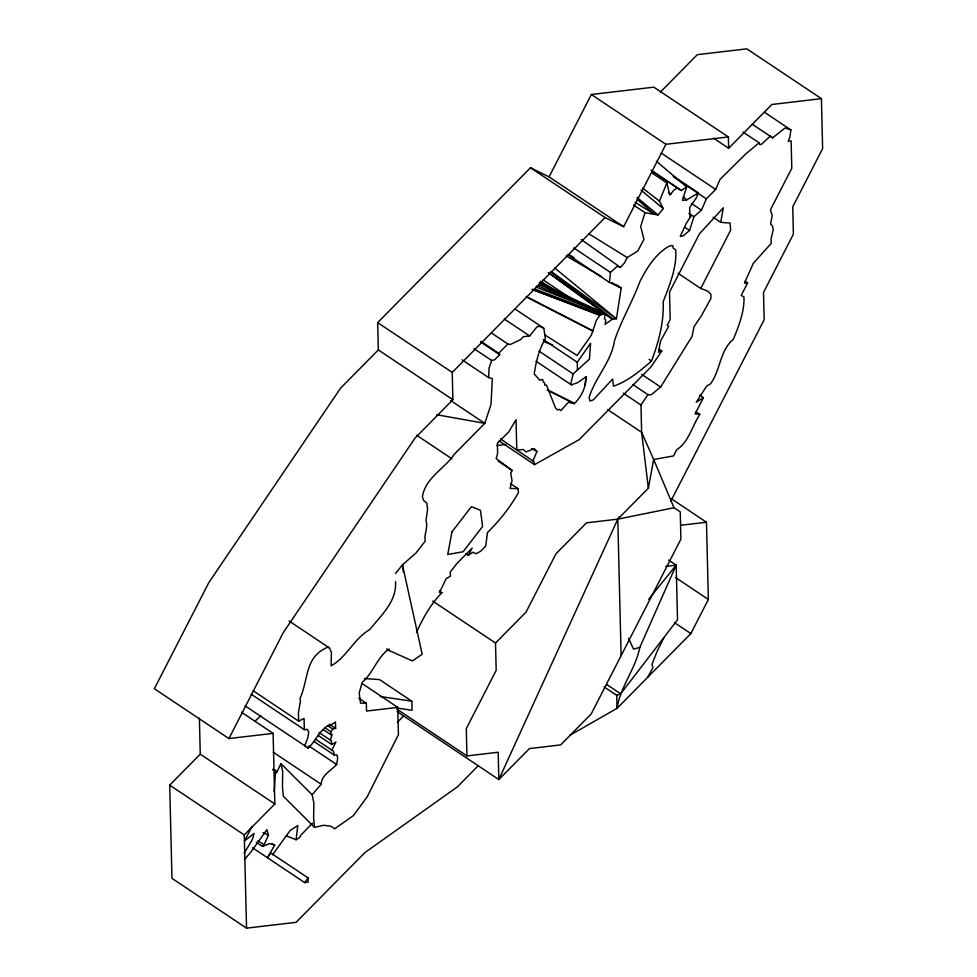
<?xml version="1.0" encoding="UTF-8"?>
<svg xmlns="http://www.w3.org/2000/svg" width="977" height="977" viewBox="0 0 977 977"><rect width="100%" height="100%" fill="white"/><g stroke="black" fill="none" stroke-linecap="round" stroke-linejoin="round"><path stroke-width="1.47" d="M271.972 843.823L274.732 845.068L267.393 857.696L270.873 853.043L308.158 877.944L308.06 882.194L304.677 882.597L252.481 847.731M274.171 791.712L275.612 770.572L272.852 769.314M535.994 361.234L571.386 384.865L577.761 382.618L585.98 376.78C586.139 386.904 581.559 396.735 574.281 403.648L547.157 390.031M395.49 581.62C397.041 601.282 381.006 615.486 369.636 629.664C354.04 638.543 347.03 656.91 331.154 665.838L331.386 652.209L329.493 647.995L289.058 620.981M585.101 384.889L585.98 376.78M764.319 112.184L790.869 129.904L789.88 137.195L788.17 141.286L791.126 140.932L791.785 168.239L770.438 209.847L772.209 215.392L770.597 224.099L772.465 225.919L773.259 229.717L771.134 238.62L771.134 243.505L753.316 263.301L744.437 283.232L747.613 282.951L741.213 295.408L743.961 296.971C744.547 311.443 738.807 326.062 733.324 339.385C719.634 350.645 720.635 370.136 710.523 383.827L706.64 386.159L696.247 402.243L703.428 397.663L699.63 395.135M286.322 835.823L296.08 839.744L297.802 825.553L290.193 830.413L272.546 854.851M362.382 683.741L397.761 707.385L398.433 734.68L367.157 796.853L353.393 815.612L334.684 828.777L330.714 826.176L323.68 825.296L314.545 827.372L313.641 818.274L313.849 802.789L312.127 794.741L321.189 784.25C321.323 775.091 331.203 770.584 336.625 764.49L337.639 758.775L337.138 755.05L334.024 754.903L313.812 741.396M334.024 754.903L333.536 751.166L331.814 750.104L335.966 742.019L331.765 744.523L331.215 740.468L330.275 740.065L332.18 734.386L330.898 734.716L330.947 731.785L332.803 729.037L335.636 728.366L335.477 721.979L329.298 726.033L328.309 725.313C319.284 730.747 315.73 741.152 308.219 748.04L245.032 705.834M577.456 370.014L577.273 362.247L590.535 343.293L589.436 359.133L573.157 373.922L570.727 383.998L571.386 384.865M790.869 129.904L785.081 127.987L772.612 137.842L770.291 136.133L761.278 144.437L759.886 144.608L759.324 142.947L758.286 143.546L745.976 153.731L720.037 179.353L715.652 189.428L706.371 198.844L701.449 210.165L693.939 216.686L689.567 230.487L682.947 236.007L680.248 236.434L686.098 223.745L690.922 216.076L689.823 216.992L689.677 207.442L695.893 198.575L698.421 192.896L673.141 176.019M632.803 384.523L647.971 394.659L651.256 394.72L660.647 387.026L692.07 336.344L694.024 326.672L701.425 315.754L710.853 298.547L710.914 294.321L707.763 291.109L700.753 288.459L730.662 230.181L730.051 223.061L720.733 222.353L723.31 207.808L699.422 233.857L669.526 292.123L670.185 319.43L667.206 325.243L668.683 326.318L660.525 341.058L658.474 352.294L661.844 350.963L659.316 349.277M397.053 711.549L498.844 779.548L617.782 519.153L648.349 488.182L653.674 459.495L641.633 432.298L640.961 405.003L647.971 394.659M633.621 205.085L645.003 212.693L640.68 226.469L643.953 239.389L637.725 251.077L627.197 257.574L624.621 262.752L620.419 267.393L617.085 266.416L610.466 272.424L609.428 282.414L621.213 288.032L616.402 318.758L612.213 319.32L605.068 324.352L605.789 320.248L604.384 318.197L605.386 314.044L539.255 282.756M668.61 560.077L676.194 565.146L639.801 647.458C635.551 669.001 620.334 686.526 617.049 708.349L569.725 735.376M656.446 161.364L686.697 186.888L682.386 200.395L686.684 199.894L698.421 192.896M651.5 361.05C658.596 342.17 664.091 321.995 663.2 301.673C669.489 285.284 676.841 267.918 675.754 250.075L673.19 248.158L672.811 245.74L670.149 245.715C656.178 252.75 646.847 267.881 639.898 281.584C632.449 301.759 621.311 320.322 614.484 340.741C611.346 361.869 595.237 377.44 589.143 397.37L589.937 401.01L593.283 399.898L612.616 379.076L613.458 386.257C627.93 381.115 640.057 371.004 651.5 361.05L649.021 359.389M481.05 341.449L498.746 353.259L499.723 354.724L494.545 359.817L491.639 360.464L489.025 368.353L488.671 377.623L492.335 378.6L491.028 404.405L484.787 423.346L454.22 454.329C444.608 468.862 425.435 477.558 422.394 496.731L423.566 500.395L426.79 503.179L427.596 509.335L425.972 520.509C428.402 527.226 423.847 534.187 425.203 541.136L415.909 553.067L402.451 564.877L395.49 573.511M645.003 212.693L658.083 215.001L663.273 208.638L659.487 201.14L666.851 182.919L651.683 172.782M661.844 350.963L650.865 367.059L579.166 439.638L534.578 464.637L533.992 461.523L532.929 460.912L536.971 451.459L534.236 448.59L525.992 451.96L523.318 449.518L516.772 449.982L516.027 419.683L508.724 431.944L497.378 443.192L497.635 453.316L496.169 458.592L512.168 470.438L510.739 473.173L512.033 480.66L510.104 488.427L517.993 488.61L518.445 492.469C510.36 507.234 499.455 520.631 487.462 532.563L485.716 546.033L480.635 551.26L476.08 553.715L472.795 552.261L468.313 555.363L465.785 553.678M666.851 182.919L669.77 195.058L674.215 189.831L677.562 187.938L681.323 190.527L686.697 186.888M256.279 842.272L262.495 846.424L264.01 844.763L268.516 835.017L266.892 829.742L250.967 852.005L244.409 859.467M312.127 794.741L280.949 763.648L276.576 772.844L275.612 770.572L272.73 769.791M665.789 566.367L676.194 565.146L677.525 619.748L663.994 637.444L656.874 651.891L651.903 664.629L653.039 667.486L647.617 677.379M623.631 226.713L549.062 176.91L530.487 167.751L377.659 322.618L378.319 349.913L340.546 388.199L208.834 582.585L154.366 688.748L228.936 738.563L283.403 632.388L415.103 438.001L452.888 399.715L452.229 372.42L605.056 217.566L623.631 226.713L665.911 144.303L728.378 136.963L728.659 148.272L713.491 138.148M549.062 176.91L591.341 94.5L653.808 87.161L728.378 136.963M703.428 397.663L695.074 413.943L699.813 414.395C692.119 426.057 688.822 441.922 676.67 449.811L673.532 455.941L653.674 459.495L673.996 507.747L680.248 511.814L680.908 539.109L591.219 713.931L560.651 744.901L529.412 748.577L498.844 779.548L498.185 752.241L466.945 755.917L396.735 709.021M604.091 686.904L616.731 695.343L617.049 708.349L690.849 633.584L708.362 599.451L706.469 522.231L671.089 498.588M670.796 501.177L764.173 319.723L763.501 292.428L793.397 234.15L792.738 206.843L822.634 148.577L821.413 98.653L746.843 48.85L697.309 54.675L660.415 92.058M252.09 826.371L244.519 840.892L254.118 833.405L252.347 839.524L244.067 853.397M468.313 555.363L472.172 548.048L456.894 563.534L450.238 572.034L450.385 576.21L446.159 578.677L439.418 592.636L441.946 592.673C430.82 603.957 422.87 618.111 416.495 632.437M619.333 516.552L617.782 519.153L621.116 655.665M538.986 284.405L605.386 314.044L603.31 313.58L599.854 315.339L596.385 320.346L591.28 335.306L577.102 355.494L544.983 335.001M304.677 882.597L308.158 877.944M616.731 695.343L620.651 693.792L663.994 637.444M676.194 565.146L648.691 599.304M491.48 332.998L507.906 343.977L510.238 344.527L520.362 339.776L523.342 336.686L529.644 335.941L536.923 326.904L539.341 326.245L543.798 328.223L545.361 338.506C539.121 349.351 535.994 361.612 534.224 373.922L539.78 380.224L542.601 379.406L543.224 381.812L544.678 383.131L544.726 385.109L546.497 385.097L555.412 407.751L557.378 409.864L559.357 409.375L560.81 410.694L568.284 402.365L574.281 403.648M498.746 353.259L507.906 343.977M728.659 148.272L771.879 104.478L821.413 98.653M478.058 765.907L457.273 786.973L364.909 852.579L296.068 922.325L246.546 928.15L171.976 878.347L169.693 785.129L200.261 754.159L199.381 718.107M246.546 928.15L244.262 834.932L274.83 803.961L273.108 733.373L241.514 712.257M397.26 722.418L403.489 716.104M466.945 755.917L466.285 728.61L496.182 670.344L495.51 643.037L526.078 612.066L555.974 553.788L586.542 522.817L617.782 519.153L673.996 507.747M254.85 721.282L261.03 715.604M312.506 823.135L300.696 835.384L299.683 837.533L296.08 839.744M262.495 846.424L269.689 843.566L274.732 845.068M639.801 647.458L633.462 649.058L628.59 638.274M497 445.488L505.927 444.437M680.957 525.223L706.469 522.231M397.761 707.385L366.534 711.048L366.338 703.269L358.754 698.201M228.936 738.563L273.108 733.373M251.26 694.244L304.335 729.697L307.437 729.367L308.732 732.298L307.743 738.099L304.726 745.695L308.219 748.04M253.177 690.751L298.669 721.136L304.067 718.388L304.335 729.697M366.338 703.269L360.501 703.086L359.194 692.925L362.259 682.288C373.202 672.945 377.11 657.35 389.017 648.972L389.2 650.572L412.428 660.916L422.174 654.248L402.451 564.877L403.416 572.29M364.433 678.539L379.503 679.601L411.818 701.193L412.038 710.291L396.992 708.056M380.212 696.503L411.818 701.193M436.731 414.737L484.787 423.346L450.666 400.558M534.358 288.874L601.881 314.545M532.331 289.387L600.44 315.253M532.16 289.424L599.854 315.339M544.018 341.62L552.53 344.905M535.97 287.018L603.31 313.58M263.021 832.722L268.516 835.017M537.277 285.626L604.36 313.935M547.926 390.031L573.694 402.976M329.493 647.995L327.845 647.165C304.494 656.886 308.83 678.844 300.024 698.408L300.415 701.278L298.388 712.673L298.669 721.136M526.762 297.216L593.149 331.044L526.212 296.446M531.635 448.638L536.971 451.459M539.902 282.903L546.485 286.64M566.208 255.901L601.576 276.552M612.054 282.671L621.213 288.032L616.145 284.771M540.244 281.193L562.532 294.468M634.977 202.3L654.346 214.134L637.065 199.247M588.581 233.625L627.197 257.574M569.151 254.618L574.232 257.879M543.236 283.379L548.28 286.725M752.388 124.335L772.612 137.842M742.899 131.98L759.324 142.947M591.341 94.5L665.911 144.303M661.307 153.133L715.652 189.428M673.507 176.886L706.371 198.844M651.024 170.206L677.562 187.938M652.257 171.109L681.323 190.527M713.161 217.285L720.733 222.353M691.337 203.411L701.449 210.165M668.439 192.554L670.967 194.24M688.883 213.316L693.939 216.686M684.511 227.104L689.567 230.487M745.085 281.266L747.613 282.951M530.487 167.751L605.056 217.566M678.014 273.255L700.753 288.459M573.817 247.95L610.466 272.424M567.722 254.557L609.428 282.414M641.694 374.362L660.647 387.026M696.015 411.854L699.813 414.395M514.732 308.805L543.798 328.223M543.297 339.556L577.273 362.247M623.265 393.181L640.961 405.003M504.364 319.064L529.644 335.941M539.035 351.122L573.157 373.922M607.499 409.51L641.633 432.298L648.349 488.182M480.769 342.072L499.723 354.724M473.943 348.642L491.639 360.464M462.133 359.89L488.671 377.623M377.659 322.618L452.229 372.42M378.319 349.913L452.888 399.715M499.186 440.993L534.578 464.637M675.498 577.492L708.362 599.451M498.27 461.156L512.168 470.438M510.409 483.542L517.993 488.61M416.544 435.18L451.924 458.811M674.411 622.605L690.849 633.584M606.741 684.511L620.651 693.792M439.418 590.975L441.946 592.673M432.677 601.063L495.51 643.037M386.684 648.887L389.2 650.572M329.31 724.152L335.636 728.366M327.747 725.655L332.803 729.037M324.633 727.56L330.947 731.785M323.314 729.648L330.898 734.716M318.905 732.457L330.275 740.065M317.855 735.241L331.765 744.523M315.388 739.137L331.814 750.104M308.817 745.927L336.625 764.49M273.157 752.168L321.189 784.25M200.261 754.159L274.83 803.961M257.806 840.611L264.01 844.763M169.693 785.129L244.262 834.932M543.127 279.862L569.383 297.448M500.529 438.917L532.929 460.912M581.254 239.548L620.419 267.393M549.538 273.316L613.385 319.149L550.82 271.899M551.297 271.557L616.402 318.758L554.631 267.893M548.329 272.705L612.213 319.32M642.585 188.072L659.487 201.14M640.973 190.1L663.273 208.638M636.955 197.439L658.083 215.001M683.314 196.841L686.684 199.894M314.545 827.372L283.367 796.279L282.475 787.169L282.683 771.696L280.949 763.648M451.899 531.964L447.747 554.496L463.11 551.736L482.614 526.444L480.44 510.299L471.402 506.66L451.899 531.964"/></g></svg>
